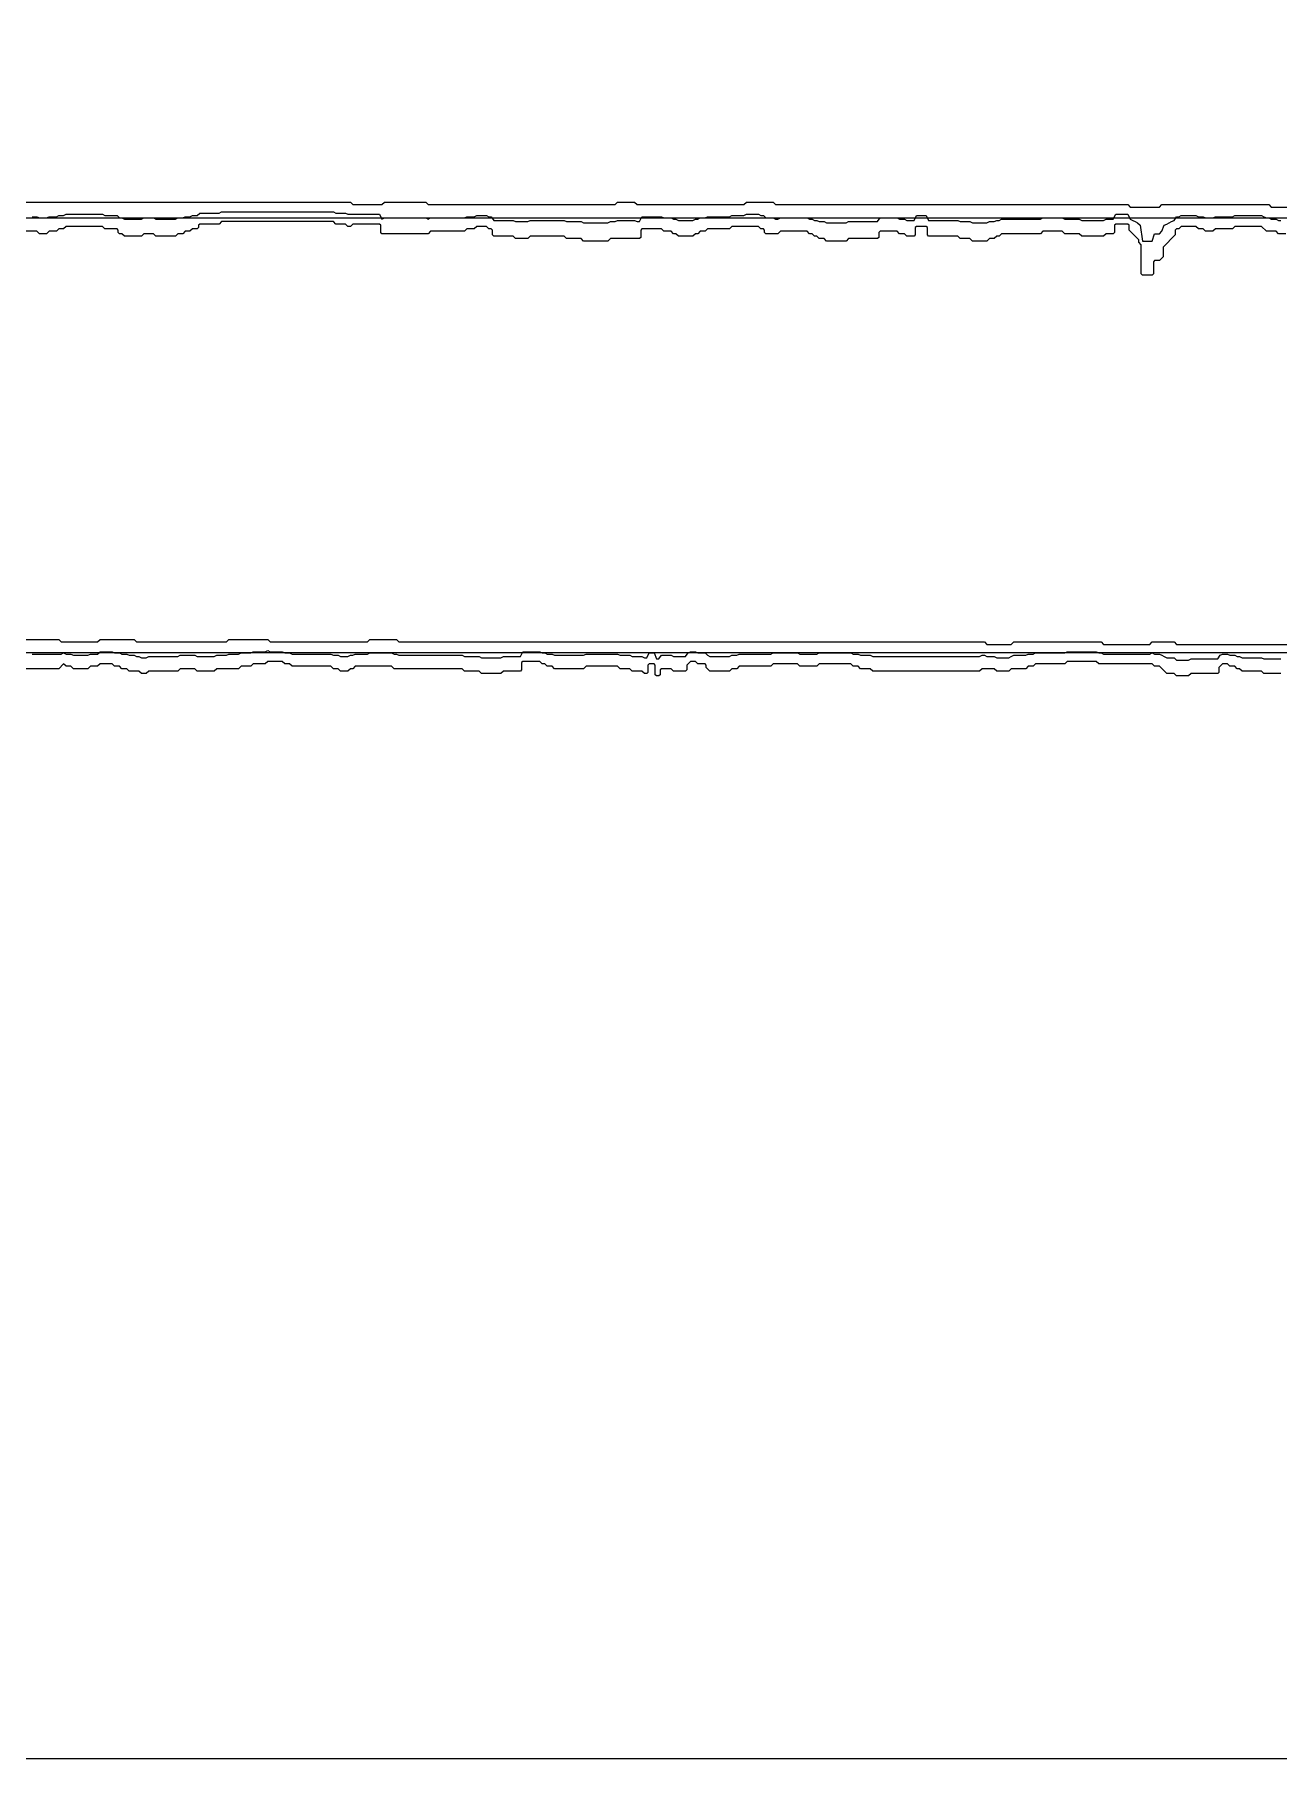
# Model space of a CAD drawing. Extents: x 0 to 57.2, y 0 to 39.6.
# Drawn here: x 28.58 to 42.87, y 0 to 19.8 of the extents above; entities that cross this region are included whole.
import ezdxf

# ---------------------------------------------------------------- set-up
doc = ezdxf.new("R2010")
doc.units = 13
for name, color, linetype in [('DESIGN_SCAN_PATH', 5, 'Continuous'), ('SEM_FRAME', 8, 'Continuous'), ('SEM_OBSERVED_CENTERLINES', 3, 'Continuous'), ('SEM_OBSERVED_CONTOURS', 2, 'Continuous')]:
    doc.layers.add(name, color=color, linetype=linetype)

msp = doc.modelspace()

# ---------------------------------------------------------------- linework, layer by layer
at = {"layer": 'DESIGN_SCAN_PATH'}
for points in [[(0, 17.69494), (50, 17.69494)], [(50, 12.69905), (0, 12.69905)]]:
    msp.add_lwpolyline(points, dxfattribs=at)
at = {"layer": 'SEM_FRAME'}
msp.add_lwpolyline([(0, 0), (57.15968, 0), (57.15968, 39.60429), (0, 39.60429)], close=True, dxfattribs=at)
at = {"layer": 'SEM_OBSERVED_CENTERLINES'}
for points in [[(28.55193, 17.708895), (28.57984, 17.708895), (28.60775, 17.708895), (28.63566, 17.69494), (28.66357, 17.69494), (28.69148, 17.69494), (28.71939, 17.69494), (28.7473, 17.708895), (28.77521, 17.708895), (28.80312, 17.708895), (28.83103, 17.708895), (28.85894, 17.72285), (28.88685, 17.72285), (28.91476, 17.72285), (28.94267, 17.736805), (28.97058, 17.736805), (28.99849, 17.736805), (29.0264, 17.736805), (29.05431, 17.736805), (29.08222, 17.736805), (29.11013, 17.736805), (29.13804, 17.736805), (29.16595, 17.736805), (29.19386, 17.736805), (29.22177, 17.736805), (29.24968, 17.736805), (29.27759, 17.736805), (29.3055, 17.736805), (29.33341, 17.736805), (29.36132, 17.736805), (29.38923, 17.72285), (29.41714, 17.72285), (29.44505, 17.72285), (29.47296, 17.72285), (29.50087, 17.72285), (29.52878, 17.72285), (29.55669, 17.69494), (29.5846, 17.69494), (29.61251, 17.680985), (29.64042, 17.680985), (29.66833, 17.680985), (29.69624, 17.680985), (29.72415, 17.680985), (29.75206, 17.680985), (29.77997, 17.680985), (29.80788, 17.680985), (29.83579, 17.69494), (29.8637, 17.69494), (29.89161, 17.69494), (29.91952, 17.69494), (29.94743, 17.69494), (29.97534, 17.680985), (30.00325, 17.680985), (30.03116, 17.680985), (30.05907, 17.680985), (30.08698, 17.680985), (30.11489, 17.680985), (30.1428, 17.680985), (30.17071, 17.680985), (30.19862, 17.680985), (30.22653, 17.69494), (30.25444, 17.69494), (30.28235, 17.69494), (30.31026, 17.708895), (30.33817, 17.708895), (30.36608, 17.708895), (30.39399, 17.72285), (30.4219, 17.72285), (30.44981, 17.72285), (30.47772, 17.75076), (30.50563, 17.75076), (30.53354, 17.75076), (30.56145, 17.75076), (30.58936, 17.75076), (30.61727, 17.75076), (30.64518, 17.75076), (30.67309, 17.75076), (30.701, 17.75076), (30.72891, 17.764715), (30.75682, 17.764715), (30.78473, 17.764715), (30.81264, 17.764715), (30.84055, 17.764715), (30.86846, 17.764715), (30.89637, 17.764715), (30.92428, 17.764715), (30.95219, 17.764715), (30.9801, 17.764715), (31.00801, 17.764715), (31.03592, 17.764715), (31.06383, 17.764715), (31.09174, 17.764715), (31.11965, 17.764715), (31.14756, 17.764715), (31.17547, 17.764715), (31.20338, 17.764715), (31.23129, 17.764715), (31.2592, 17.764715), (31.28711, 17.764715), (31.31502, 17.764715), (31.34293, 17.764715), (31.37084, 17.764715), (31.39875, 17.764715), (31.42666, 17.764715), (31.45457, 17.764715), (31.48248, 17.764715), (31.51039, 17.764715), (31.5383, 17.764715), (31.56621, 17.764715), (31.59412, 17.764715), (31.62203, 17.764715), (31.64994, 17.764715), (31.67785, 17.764715), (31.70576, 17.764715), (31.73367, 17.764715), (31.76158, 17.764715), (31.78949, 17.764715), (31.8174, 17.764715), (31.84531, 17.764715), (31.87322, 17.764715), (31.90113, 17.764715), (31.92904, 17.764715), (31.95695, 17.764715), (31.98486, 17.764715), (32.01277, 17.764715), (32.04068, 17.75076), (32.06859, 17.75076), (32.0965, 17.75076), (32.12441, 17.75076), (32.15232, 17.75076), (32.18023, 17.736805), (32.20814, 17.736805), (32.23605, 17.736805), (32.26396, 17.736805), (32.29187, 17.736805), (32.31978, 17.736805), (32.34769, 17.736805), (32.3756, 17.736805), (32.40351, 17.736805), (32.43142, 17.736805), (32.45933, 17.736805), (32.48724, 17.736805), (32.51515, 17.736805), (32.54306, 17.736805), (32.57097, 17.680985), (32.59888, 17.69494), (32.62679, 17.69494), (32.6547, 17.69494), (32.68261, 17.69494), (32.71052, 17.69494), (32.73843, 17.69494), (32.76634, 17.69494), (32.79425, 17.69494), (32.82216, 17.69494), (32.85007, 17.69494), (32.87798, 17.69494), (32.90589, 17.69494), (32.9338, 17.69494), (32.96171, 17.69494), (32.98962, 17.69494), (33.01753, 17.69494), (33.04544, 17.69494), (33.07335, 17.69494), (33.10126, 17.680985), (33.12917, 17.69494), (33.15708, 17.69494), (33.18499, 17.69494), (33.2129, 17.69494), (33.24081, 17.69494), (33.26872, 17.69494), (33.29663, 17.69494), (33.32454, 17.69494), (33.35245, 17.69494), (33.38036, 17.69494), (33.40827, 17.69494), (33.43618, 17.69494), (33.46409, 17.69494), (33.492, 17.69494), (33.51991, 17.69494), (33.54782, 17.708895), (33.57573, 17.708895), (33.60364, 17.708895), (33.63155, 17.708895), (33.65946, 17.72285), (33.68737, 17.72285), (33.71528, 17.72285), (33.74319, 17.72285), (33.7711, 17.72285), (33.79901, 17.708895), (33.82692, 17.708895), (33.85483, 17.66703), (33.88274, 17.66703), (33.91065, 17.66703), (33.93856, 17.66703), (33.96647, 17.66703), (33.99438, 17.66703), (34.02229, 17.66703), (34.0502, 17.66703), (34.07811, 17.66703), (34.10602, 17.653075), (34.13393, 17.653075), (34.16184, 17.653075), (34.18975, 17.653075), (34.21766, 17.653075), (34.24557, 17.653075), (34.27348, 17.66703), (34.30139, 17.66703), (34.3293, 17.66703), (34.35721, 17.66703), (34.38512, 17.66703), (34.41303, 17.66703), (34.44094, 17.66703), (34.46885, 17.66703), (34.49676, 17.66703), (34.52467, 17.66703), (34.55258, 17.66703), (34.58049, 17.66703), (34.6084, 17.66703), (34.63631, 17.66703), (34.66422, 17.66703), (34.69213, 17.653075), (34.72004, 17.653075), (34.74795, 17.653075), (34.77586, 17.653075), (34.80377, 17.653075), (34.83168, 17.653075), (34.85959, 17.653075), (34.8875, 17.63912), (34.91541, 17.63912), (34.94332, 17.63912), (34.97123, 17.63912), (34.99914, 17.63912), (35.02705, 17.63912), (35.05496, 17.63912), (35.08287, 17.63912), (35.11078, 17.63912), (35.13869, 17.63912), (35.1666, 17.63912), (35.19451, 17.653075), (35.22242, 17.653075), (35.25033, 17.653075), (35.27824, 17.66703), (35.30615, 17.66703), (35.33406, 17.66703), (35.36197, 17.66703), (35.38988, 17.66703), (35.41779, 17.66703), (35.4457, 17.66703), (35.47361, 17.66703), (35.50152, 17.653075), (35.52943, 17.653075), (35.55734, 17.708895), (35.58525, 17.708895), (35.61316, 17.708895), (35.64107, 17.708895), (35.66898, 17.708895), (35.69689, 17.708895), (35.7248, 17.708895), (35.75271, 17.708895), (35.78062, 17.708895), (35.80853, 17.69494), (35.83644, 17.69494), (35.86435, 17.69494), (35.89226, 17.69494), (35.92017, 17.680985), (35.94808, 17.680985), (35.97599, 17.66703), (36.0039, 17.66703), (36.03181, 17.66703), (36.05972, 17.66703), (36.08763, 17.66703), (36.11554, 17.66703), (36.14345, 17.66703), (36.17136, 17.680985), (36.19927, 17.680985), (36.22718, 17.69494), (36.25509, 17.69494), (36.283, 17.69494), (36.31091, 17.708895), (36.33882, 17.708895), (36.36673, 17.708895), (36.39464, 17.708895), (36.42255, 17.708895), (36.45046, 17.708895), (36.47837, 17.708895), (36.50628, 17.708895), (36.53419, 17.708895), (36.5621, 17.708895), (36.59001, 17.72285), (36.61792, 17.72285), (36.64583, 17.72285), (36.67374, 17.72285), (36.70165, 17.72285), (36.72956, 17.72285), (36.75747, 17.736805), (36.78538, 17.736805), (36.81329, 17.736805), (36.8412, 17.736805), (36.86911, 17.736805), (36.89702, 17.736805), (36.92493, 17.72285), (36.95284, 17.72285), (36.98075, 17.69494), (37.00866, 17.69494), (37.03657, 17.69494), (37.06448, 17.69494), (37.09239, 17.680985), (37.1203, 17.680985), (37.14821, 17.69494), (37.17612, 17.69494), (37.20403, 17.69494), (37.23194, 17.69494), (37.25985, 17.69494), (37.28776, 17.69494), (37.31567, 17.69494), (37.34358, 17.69494), (37.37149, 17.69494), (37.3994, 17.69494), (37.42731, 17.69494), (37.45522, 17.69494), (37.48313, 17.680985), (37.51104, 17.680985), (37.53895, 17.66703), (37.56686, 17.66703), (37.59477, 17.653075), (37.62268, 17.653075), (37.65059, 17.653075), (37.6785, 17.63912), (37.70641, 17.63912), (37.73432, 17.63912), (37.76223, 17.63912), (37.79014, 17.63912), (37.81805, 17.63912), (37.84596, 17.63912), (37.87387, 17.63912), (37.90178, 17.63912), (37.92969, 17.653075), (37.9576, 17.653075), (37.98551, 17.653075), (38.01342, 17.653075), (38.04133, 17.653075), (38.06924, 17.653075), (38.09715, 17.653075), (38.12506, 17.653075), (38.15297, 17.653075), (38.18088, 17.653075), (38.20879, 17.653075), (38.2367, 17.653075), (38.26461, 17.653075), (38.29252, 17.69494), (38.32043, 17.69494), (38.34834, 17.69494), (38.37625, 17.69494), (38.40416, 17.69494), (38.43207, 17.69494), (38.45998, 17.69494), (38.48789, 17.69494), (38.5158, 17.680985), (38.54371, 17.680985), (38.57162, 17.680985), (38.59953, 17.66703), (38.62744, 17.66703), (38.65535, 17.66703), (38.68326, 17.66703), (38.71117, 17.72285), (38.73908, 17.72285), (38.76699, 17.72285), (38.7949, 17.72285), (38.82281, 17.72285), (38.85072, 17.66703), (38.87863, 17.66703), (38.90654, 17.66703), (38.93445, 17.66703), (38.96236, 17.66703), (38.99027, 17.66703), (39.01818, 17.66703), (39.04609, 17.66703), (39.074, 17.66703), (39.10191, 17.66703), (39.12982, 17.66703), (39.15773, 17.66703), (39.18564, 17.66703), (39.21355, 17.653075), (39.24146, 17.653075), (39.26937, 17.653075), (39.29728, 17.653075), (39.32519, 17.653075), (39.3531, 17.63912), (39.38101, 17.63912), (39.40892, 17.63912), (39.43683, 17.63912), (39.46474, 17.63912), (39.49265, 17.63912), (39.52056, 17.63912), (39.54847, 17.653075), (39.57638, 17.653075), (39.60429, 17.653075), (39.6322, 17.66703), (39.66011, 17.66703), (39.68802, 17.680985), (39.71593, 17.680985), (39.74384, 17.680985), (39.77175, 17.680985), (39.79966, 17.680985), (39.82757, 17.680985), (39.85548, 17.680985), (39.88339, 17.680985), (39.9113, 17.680985), (39.93921, 17.680985), (39.96712, 17.680985), (39.99503, 17.680985), (40.02294, 17.680985), (40.05085, 17.680985), (40.07876, 17.680985), (40.10667, 17.680985), (40.13458, 17.680985), (40.16249, 17.69494), (40.1904, 17.69494), (40.21831, 17.69494), (40.24622, 17.69494), (40.27413, 17.69494), (40.30204, 17.69494), (40.32995, 17.69494), (40.35786, 17.69494), (40.38577, 17.69494), (40.41368, 17.680985), (40.44159, 17.680985), (40.4695, 17.680985), (40.49741, 17.680985), (40.52532, 17.680985), (40.55323, 17.680985), (40.58114, 17.680985), (40.60905, 17.66703), (40.63696, 17.66703), (40.66487, 17.66703), (40.69278, 17.66703), (40.72069, 17.66703), (40.7486, 17.66703), (40.77651, 17.66703), (40.80442, 17.66703), (40.83233, 17.66703), (40.86024, 17.66703), (40.88815, 17.680985), (40.91606, 17.680985), (40.94397, 17.680985), (40.97188, 17.680985), (40.99979, 17.736805), (41.0277, 17.736805), (41.05561, 17.736805), (41.08352, 17.736805), (41.11143, 17.736805), (41.13934, 17.736805), (41.16725, 17.680985), (41.19516, 17.66703), (41.22307, 17.653075), (41.25098, 17.63912), (41.27889, 17.61121), (41.3068, 17.429795), (41.33471, 17.429795), (41.36262, 17.429795), (41.39053, 17.429795), (41.41844, 17.429795), (41.44635, 17.513525), (41.47426, 17.513525), (41.50217, 17.513525), (41.53008, 17.541435), (41.55799, 17.61121), (41.5859, 17.625165), (41.61381, 17.63912), (41.64172, 17.653075), (41.66963, 17.66703), (41.69754, 17.708895), (41.72545, 17.708895), (41.75336, 17.72285), (41.78127, 17.72285), (41.80918, 17.72285), (41.83709, 17.72285), (41.865, 17.72285), (41.89291, 17.72285), (41.92082, 17.72285), (41.94873, 17.708895), (41.97664, 17.708895), (42.00455, 17.708895), (42.03246, 17.69494), (42.06037, 17.69494), (42.08828, 17.69494), (42.11619, 17.69494), (42.1441, 17.708895), (42.17201, 17.708895), (42.19992, 17.708895), (42.22783, 17.708895), (42.25574, 17.708895), (42.28365, 17.708895), (42.31156, 17.708895), (42.33947, 17.708895), (42.36738, 17.72285), (42.39529, 17.72285), (42.4232, 17.72285), (42.45111, 17.72285), (42.47902, 17.72285), (42.50693, 17.72285), (42.53484, 17.72285), (42.56275, 17.72285), (42.59066, 17.72285), (42.61857, 17.72285), (42.64648, 17.72285), (42.67439, 17.72285), (42.7023, 17.708895), (42.73021, 17.69494), (42.75812, 17.69494), (42.78603, 17.680985), (42.81394, 17.680985), (42.84185, 17.680985), (42.86976, 17.66703), (42.89767, 17.66703)], [(28.55193, 12.685095), (28.57984, 12.685095), (28.60775, 12.685095), (28.63566, 12.685095), (28.66357, 12.685095), (28.69148, 12.685095), (28.71939, 12.685095), (28.7473, 12.685095), (28.77521, 12.685095), (28.80312, 12.685095), (28.83103, 12.685095), (28.85894, 12.685095), (28.88685, 12.685095), (28.91476, 12.69905), (28.94267, 12.685095), (28.97058, 12.685095), (28.99849, 12.685095), (29.0264, 12.67114), (29.05431, 12.67114), (29.08222, 12.67114), (29.11013, 12.67114), (29.13804, 12.67114), (29.16595, 12.67114), (29.19386, 12.67114), (29.22177, 12.685095), (29.24968, 12.685095), (29.27759, 12.685095), (29.3055, 12.685095), (29.33341, 12.713005), (29.36132, 12.713005), (29.38923, 12.713005), (29.41714, 12.713005), (29.44505, 12.713005), (29.47296, 12.713005), (29.50087, 12.69905), (29.52878, 12.69905), (29.55669, 12.69905), (29.5846, 12.685095), (29.61251, 12.685095), (29.64042, 12.685095), (29.66833, 12.67114), (29.69624, 12.67114), (29.72415, 12.67114), (29.75206, 12.657185), (29.77997, 12.657185), (29.80788, 12.64323), (29.83579, 12.64323), (29.8637, 12.64323), (29.89161, 12.657185), (29.91952, 12.657185), (29.94743, 12.657185), (29.97534, 12.657185), (30.00325, 12.657185), (30.03116, 12.657185), (30.05907, 12.657185), (30.08698, 12.657185), (30.11489, 12.657185), (30.1428, 12.657185), (30.17071, 12.657185), (30.19862, 12.657185), (30.22653, 12.657185), (30.25444, 12.67114), (30.28235, 12.67114), (30.31026, 12.67114), (30.33817, 12.67114), (30.36608, 12.67114), (30.39399, 12.67114), (30.4219, 12.67114), (30.44981, 12.657185), (30.47772, 12.657185), (30.50563, 12.657185), (30.53354, 12.657185), (30.56145, 12.657185), (30.58936, 12.657185), (30.61727, 12.657185), (30.64518, 12.657185), (30.67309, 12.67114), (30.701, 12.67114), (30.72891, 12.67114), (30.75682, 12.67114), (30.78473, 12.67114), (30.81264, 12.685095), (30.84055, 12.685095), (30.86846, 12.685095), (30.89637, 12.685095), (30.92428, 12.685095), (30.95219, 12.69905), (30.9801, 12.69905), (31.00801, 12.69905), (31.03592, 12.69905), (31.06383, 12.69905), (31.09174, 12.713005), (31.11965, 12.713005), (31.14756, 12.713005), (31.17547, 12.713005), (31.20338, 12.713005), (31.23129, 12.713005), (31.2592, 12.72696), (31.28711, 12.713005), (31.31502, 12.713005), (31.34293, 12.713005), (31.37084, 12.713005), (31.39875, 12.713005), (31.42666, 12.713005), (31.45457, 12.69905), (31.48248, 12.69905), (31.51039, 12.69905), (31.5383, 12.685095), (31.56621, 12.685095), (31.59412, 12.685095), (31.62203, 12.685095), (31.64994, 12.685095), (31.67785, 12.685095), (31.70576, 12.685095), (31.73367, 12.685095), (31.76158, 12.685095), (31.78949, 12.685095), (31.8174, 12.685095), (31.84531, 12.685095), (31.87322, 12.685095), (31.90113, 12.685095), (31.92904, 12.685095), (31.95695, 12.685095), (31.98486, 12.685095), (32.01277, 12.67114), (32.04068, 12.67114), (32.06859, 12.67114), (32.0965, 12.657185), (32.12441, 12.657185), (32.15232, 12.657185), (32.18023, 12.657185), (32.20814, 12.67114), (32.23605, 12.67114), (32.26396, 12.685095), (32.29187, 12.685095), (32.31978, 12.685095), (32.34769, 12.685095), (32.3756, 12.685095), (32.40351, 12.685095), (32.43142, 12.69905), (32.45933, 12.69905), (32.48724, 12.69905), (32.51515, 12.69905), (32.54306, 12.69905), (32.57097, 12.69905), (32.59888, 12.69905), (32.62679, 12.69905), (32.6547, 12.69905), (32.68261, 12.69905), (32.71052, 12.685095), (32.73843, 12.685095), (32.76634, 12.67114), (32.79425, 12.67114), (32.82216, 12.67114), (32.85007, 12.67114), (32.87798, 12.67114), (32.90589, 12.67114), (32.9338, 12.67114), (32.96171, 12.67114), (32.98962, 12.67114), (33.01753, 12.67114), (33.04544, 12.67114), (33.07335, 12.67114), (33.10126, 12.67114), (33.12917, 12.67114), (33.15708, 12.67114), (33.18499, 12.67114), (33.2129, 12.67114), (33.24081, 12.67114), (33.26872, 12.67114), (33.29663, 12.67114), (33.32454, 12.67114), (33.35245, 12.67114), (33.38036, 12.67114), (33.40827, 12.67114), (33.43618, 12.67114), (33.46409, 12.67114), (33.492, 12.67114), (33.51991, 12.657185), (33.54782, 12.657185), (33.57573, 12.657185), (33.60364, 12.657185), (33.63155, 12.657185), (33.65946, 12.657185), (33.68737, 12.657185), (33.71528, 12.64323), (33.74319, 12.64323), (33.7711, 12.64323), (33.79901, 12.64323), (33.82692, 12.64323), (33.85483, 12.64323), (33.88274, 12.64323), (33.91065, 12.64323), (33.93856, 12.64323), (33.96647, 12.657185), (33.99438, 12.657185), (34.02229, 12.657185), (34.0502, 12.657185), (34.07811, 12.657185), (34.10602, 12.657185), (34.13393, 12.657185), (34.16184, 12.657185), (34.18975, 12.713005), (34.21766, 12.713005), (34.24557, 12.713005), (34.27348, 12.713005), (34.30139, 12.713005), (34.3293, 12.713005), (34.35721, 12.713005), (34.38512, 12.713005), (34.41303, 12.69905), (34.44094, 12.69905), (34.46885, 12.685095), (34.49676, 12.685095), (34.52467, 12.685095), (34.55258, 12.67114), (34.58049, 12.67114), (34.6084, 12.67114), (34.63631, 12.67114), (34.66422, 12.67114), (34.69213, 12.67114), (34.72004, 12.67114), (34.74795, 12.67114), (34.77586, 12.67114), (34.80377, 12.67114), (34.83168, 12.67114), (34.85959, 12.67114), (34.8875, 12.67114), (34.91541, 12.685095), (34.94332, 12.685095), (34.97123, 12.685095), (34.99914, 12.685095), (35.02705, 12.685095), (35.05496, 12.685095), (35.08287, 12.685095), (35.11078, 12.685095), (35.13869, 12.685095), (35.1666, 12.685095), (35.19451, 12.685095), (35.22242, 12.685095), (35.25033, 12.685095), (35.27824, 12.685095), (35.30615, 12.67114), (35.33406, 12.67114), (35.36197, 12.67114), (35.38988, 12.67114), (35.41779, 12.67114), (35.4457, 12.657185), (35.47361, 12.657185), (35.50152, 12.657185), (35.52943, 12.657185), (35.55734, 12.657185), (35.58525, 12.64323), (35.61316, 12.64323), (35.64107, 12.69905), (35.66898, 12.69905), (35.69689, 12.69905), (35.7248, 12.629275), (35.75271, 12.629275), (35.78062, 12.67114), (35.80853, 12.67114), (35.83644, 12.67114), (35.86435, 12.67114), (35.89226, 12.67114), (35.92017, 12.657185), (35.94808, 12.657185), (35.97599, 12.657185), (36.0039, 12.657185), (36.03181, 12.657185), (36.05972, 12.657185), (36.08763, 12.69905), (36.11554, 12.713005), (36.14345, 12.713005), (36.17136, 12.713005), (36.19927, 12.69905), (36.22718, 12.69905), (36.25509, 12.69905), (36.283, 12.69905), (36.31091, 12.67114), (36.33882, 12.657185), (36.36673, 12.657185), (36.39464, 12.657185), (36.42255, 12.657185), (36.45046, 12.657185), (36.47837, 12.657185), (36.50628, 12.657185), (36.53419, 12.657185), (36.5621, 12.657185), (36.59001, 12.67114), (36.61792, 12.67114), (36.64583, 12.67114), (36.67374, 12.685095), (36.70165, 12.685095), (36.72956, 12.685095), (36.75747, 12.685095), (36.78538, 12.685095), (36.81329, 12.685095), (36.8412, 12.685095), (36.86911, 12.685095), (36.89702, 12.685095), (36.92493, 12.685095), (36.95284, 12.685095), (36.98075, 12.685095), (37.00866, 12.685095), (37.03657, 12.685095), (37.06448, 12.69905), (37.09239, 12.69905), (37.1203, 12.69905), (37.14821, 12.69905), (37.17612, 12.69905), (37.20403, 12.69905), (37.23194, 12.69905), (37.25985, 12.69905), (37.28776, 12.69905), (37.31567, 12.69905), (37.34358, 12.69905), (37.37149, 12.685095), (37.3994, 12.685095), (37.42731, 12.685095), (37.45522, 12.685095), (37.48313, 12.685095), (37.51104, 12.685095), (37.53895, 12.685095), (37.56686, 12.685095), (37.59477, 12.69905), (37.62268, 12.69905), (37.65059, 12.69905), (37.6785, 12.69905), (37.70641, 12.69905), (37.73432, 12.69905), (37.76223, 12.69905), (37.79014, 12.69905), (37.81805, 12.69905), (37.84596, 12.69905), (37.87387, 12.69905), (37.90178, 12.69905), (37.92969, 12.69905), (37.9576, 12.69905), (37.98551, 12.685095), (38.01342, 12.685095), (38.04133, 12.685095), (38.06924, 12.67114), (38.09715, 12.67114), (38.12506, 12.67114), (38.15297, 12.67114), (38.18088, 12.67114), (38.20879, 12.657185), (38.2367, 12.657185), (38.26461, 12.657185), (38.29252, 12.657185), (38.32043, 12.657185), (38.34834, 12.657185), (38.37625, 12.657185), (38.40416, 12.657185), (38.43207, 12.657185), (38.45998, 12.657185), (38.48789, 12.657185), (38.5158, 12.657185), (38.54371, 12.657185), (38.57162, 12.657185), (38.59953, 12.657185), (38.62744, 12.657185), (38.65535, 12.657185), (38.68326, 12.657185), (38.71117, 12.657185), (38.73908, 12.657185), (38.76699, 12.657185), (38.7949, 12.657185), (38.82281, 12.657185), (38.85072, 12.657185), (38.87863, 12.657185), (38.90654, 12.657185), (38.93445, 12.657185), (38.96236, 12.657185), (38.99027, 12.657185), (39.01818, 12.657185), (39.04609, 12.657185), (39.074, 12.657185), (39.10191, 12.657185), (39.12982, 12.657185), (39.15773, 12.657185), (39.18564, 12.657185), (39.21355, 12.657185), (39.24146, 12.657185), (39.26937, 12.657185), (39.29728, 12.657185), (39.32519, 12.657185), (39.3531, 12.657185), (39.38101, 12.657185), (39.40892, 12.657185), (39.43683, 12.657185), (39.46474, 12.67114), (39.49265, 12.67114), (39.52056, 12.657185), (39.54847, 12.657185), (39.57638, 12.657185), (39.60429, 12.657185), (39.6322, 12.64323), (39.66011, 12.64323), (39.68802, 12.64323), (39.71593, 12.64323), (39.74384, 12.64323), (39.77175, 12.64323), (39.79966, 12.657185), (39.82757, 12.67114), (39.85548, 12.67114), (39.88339, 12.67114), (39.9113, 12.67114), (39.93921, 12.67114), (39.96712, 12.67114), (39.99503, 12.685095), (40.02294, 12.685095), (40.05085, 12.685095), (40.07876, 12.69905), (40.10667, 12.69905), (40.13458, 12.69905), (40.16249, 12.69905), (40.1904, 12.69905), (40.21831, 12.69905), (40.24622, 12.69905), (40.27413, 12.69905), (40.30204, 12.69905), (40.32995, 12.69905), (40.35786, 12.69905), (40.38577, 12.69905), (40.41368, 12.69905), (40.44159, 12.713005), (40.4695, 12.713005), (40.49741, 12.713005), (40.52532, 12.713005), (40.55323, 12.713005), (40.58114, 12.713005), (40.60905, 12.713005), (40.63696, 12.713005), (40.66487, 12.713005), (40.69278, 12.713005), (40.72069, 12.713005), (40.7486, 12.713005), (40.77651, 12.713005), (40.80442, 12.69905), (40.83233, 12.69905), (40.86024, 12.685095), (40.88815, 12.685095), (40.91606, 12.685095), (40.94397, 12.685095), (40.97188, 12.685095), (40.99979, 12.685095), (41.0277, 12.685095), (41.05561, 12.685095), (41.08352, 12.685095), (41.11143, 12.685095), (41.13934, 12.685095), (41.16725, 12.685095), (41.19516, 12.685095), (41.22307, 12.685095), (41.25098, 12.685095), (41.27889, 12.685095), (41.3068, 12.685095), (41.33471, 12.685095), (41.36262, 12.685095), (41.39053, 12.685095), (41.41844, 12.69905), (41.44635, 12.685095), (41.47426, 12.685095), (41.50217, 12.685095), (41.53008, 12.67114), (41.55799, 12.657185), (41.5859, 12.64323), (41.61381, 12.64323), (41.64172, 12.64323), (41.66963, 12.64323), (41.69754, 12.61532), (41.72545, 12.61532), (41.75336, 12.61532), (41.78127, 12.61532), (41.80918, 12.61532), (41.83709, 12.61532), (41.865, 12.629275), (41.89291, 12.629275), (41.92082, 12.629275), (41.94873, 12.629275), (41.97664, 12.629275), (42.00455, 12.629275), (42.03246, 12.629275), (42.06037, 12.629275), (42.08828, 12.629275), (42.11619, 12.629275), (42.1441, 12.629275), (42.17201, 12.629275), (42.19992, 12.67114), (42.22783, 12.685095), (42.25574, 12.685095), (42.28365, 12.685095), (42.31156, 12.67114), (42.33947, 12.67114), (42.36738, 12.67114), (42.39529, 12.657185), (42.4232, 12.657185), (42.45111, 12.64323), (42.47902, 12.64323), (42.50693, 12.64323), (42.53484, 12.64323), (42.56275, 12.64323), (42.59066, 12.64323), (42.61857, 12.64323), (42.64648, 12.64323), (42.67439, 12.64323), (42.7023, 12.629275), (42.73021, 12.629275), (42.75812, 12.629275), (42.78603, 12.629275), (42.81394, 12.629275), (42.84185, 12.629275), (42.86976, 12.629275), (42.89767, 12.629275)]]:
    msp.add_lwpolyline(points, dxfattribs=at)
at = {"layer": 'SEM_OBSERVED_CONTOURS'}
for points in [[(23.41649, 17.876355), (32.20814, 17.876355), (32.23605, 17.848445), (32.57097, 17.848445), (32.59888, 17.876355), (33.07335, 17.876355), (33.10126, 17.848445), (35.25033, 17.848445), (35.27824, 17.876355), (35.47361, 17.876355), (35.50152, 17.848445), (36.72956, 17.848445), (36.75747, 17.876355), (37.06448, 17.876355), (37.09239, 17.848445), (41.13934, 17.848445), (41.16725, 17.820535), (41.50217, 17.820535), (41.53008, 17.848445), (42.75812, 17.848445), (42.78603, 17.820535), (43.17677, 17.820535)], [(42.95349, 17.513525), (42.86976, 17.513525), (42.84185, 17.541435), (42.73021, 17.541435), (42.67439, 17.597255), (42.36738, 17.597255), (42.33947, 17.569345), (42.1441, 17.569345), (42.11619, 17.541435), (42.03246, 17.541435), (42.00455, 17.569345), (41.94873, 17.569345), (41.92082, 17.597255), (41.75336, 17.597255), (41.72545, 17.569345), (41.69754, 17.569345), (41.683585, 17.55539), (41.683585, 17.49957), (41.544035, 17.36002), (41.544035, 17.24838), (41.50217, 17.206515), (41.44635, 17.206515), (41.432395, 17.19256), (41.432395, 17.05301), (41.41844, 17.039055), (41.3068, 17.039055), (41.292845, 17.05301), (41.292845, 17.38793), (41.264935, 17.41584), (41.264935, 17.44375), (41.153295, 17.55539), (41.153295, 17.61121), (41.13934, 17.625165), (40.99979, 17.625165), (40.985835, 17.61121), (40.985835, 17.52748), (40.97188, 17.513525), (40.88815, 17.513525), (40.86024, 17.485615), (40.60905, 17.485615), (40.58114, 17.513525), (40.41368, 17.513525), (40.38577, 17.541435), (40.16249, 17.541435), (40.13458, 17.513525), (39.68802, 17.513525), (39.66011, 17.485615), (39.6322, 17.485615), (39.60429, 17.457705), (39.54847, 17.457705), (39.52056, 17.429795), (39.3531, 17.429795), (39.32519, 17.457705), (39.21355, 17.457705), (39.18564, 17.485615), (38.85072, 17.485615), (38.836765, 17.49957), (38.836765, 17.5833), (38.82281, 17.597255), (38.71117, 17.597255), (38.697215, 17.5833), (38.697215, 17.49957), (38.68326, 17.485615), (38.59953, 17.485615), (38.57162, 17.513525), (38.5158, 17.513525), (38.48789, 17.541435), (38.29252, 17.541435), (38.278565, 17.52748), (38.278565, 17.47166), (38.26461, 17.457705), (37.92969, 17.457705), (37.90178, 17.429795), (37.6785, 17.429795), (37.65059, 17.457705), (37.59477, 17.457705), (37.56686, 17.485615), (37.53895, 17.485615), (37.51104, 17.513525), (37.48313, 17.513525), (37.45522, 17.541435), (37.14821, 17.541435), (37.1203, 17.513525), (36.98075, 17.513525), (36.966795, 17.52748), (36.966795, 17.55539), (36.95284, 17.569345), (36.92493, 17.569345), (36.89702, 17.597255), (36.59001, 17.597255), (36.5621, 17.569345), (36.31091, 17.569345), (36.283, 17.541435), (36.22718, 17.541435), (36.19927, 17.513525), (36.17136, 17.513525), (36.14345, 17.485615), (35.97599, 17.485615), (35.94808, 17.513525), (35.92017, 17.513525), (35.89226, 17.541435), (35.80853, 17.541435), (35.78062, 17.569345), (35.55734, 17.569345), (35.543385, 17.55539), (35.543385, 17.47166), (35.52943, 17.457705), (35.19451, 17.457705), (35.1666, 17.429795), (34.8875, 17.429795), (34.85959, 17.457705), (34.69213, 17.457705), (34.66422, 17.485615), (34.27348, 17.485615), (34.24557, 17.457705), (34.10602, 17.457705), (34.07811, 17.485615), (33.85483, 17.485615), (33.840875, 17.49957), (33.840875, 17.55539), (33.82692, 17.569345), (33.79901, 17.569345), (33.7711, 17.597255), (33.65946, 17.597255), (33.63155, 17.569345), (33.54782, 17.569345), (33.51991, 17.541435), (33.12917, 17.541435), (33.10126, 17.513525), (32.57097, 17.513525), (32.557015, 17.52748), (32.557015, 17.61121), (32.54306, 17.625165), (32.23605, 17.625165), (32.20814, 17.597255), (32.18023, 17.597255), (32.15232, 17.625165), (32.04068, 17.625165), (32.01277, 17.653075), (30.72891, 17.653075), (30.701, 17.625165), (30.47772, 17.625165), (30.463765, 17.61121), (30.463765, 17.5833), (30.44981, 17.569345), (30.39399, 17.569345), (30.36608, 17.541435), (30.31026, 17.541435), (30.28235, 17.513525), (30.22653, 17.513525), (30.19862, 17.485615), (29.97534, 17.485615), (29.94743, 17.513525), (29.83579, 17.513525), (29.80788, 17.485615), (29.61251, 17.485615), (29.5846, 17.513525), (29.55669, 17.513525), (29.542735, 17.52748), (29.542735, 17.55539), (29.52878, 17.569345), (29.38923, 17.569345), (29.36132, 17.597255), (28.94267, 17.597255), (28.91476, 17.569345), (28.85894, 17.569345), (28.83103, 17.541435), (28.7473, 17.541435), (28.71939, 17.513525), (28.63566, 17.513525), (28.60775, 17.541435), (28.21701, 17.541435)], [(28.24492, 12.852555), (28.85894, 12.852555), (28.88685, 12.824645), (29.3055, 12.824645), (29.33341, 12.852555), (29.72415, 12.852555), (29.75206, 12.824645), (30.78473, 12.824645), (30.81264, 12.852555), (31.2592, 12.852555), (31.28711, 12.824645), (32.40351, 12.824645), (32.43142, 12.852555), (32.73843, 12.852555), (32.76634, 12.824645), (39.49265, 12.824645), (39.52056, 12.796735), (39.79966, 12.796735), (39.82757, 12.824645), (40.83233, 12.824645), (40.86024, 12.796735), (41.39053, 12.796735), (41.41844, 12.824645), (41.66963, 12.824645), (41.69754, 12.796735), (44.9351, 12.796735)], [(42.89767, 12.461815), (42.7023, 12.461815), (42.67439, 12.489725), (42.45111, 12.489725), (42.4232, 12.517635), (42.39529, 12.517635), (42.36738, 12.545545), (42.31156, 12.545545), (42.28365, 12.573455), (42.22783, 12.573455), (42.185965, 12.53159), (42.185965, 12.47577), (42.17201, 12.461815), (41.865, 12.461815), (41.83709, 12.433905), (41.69754, 12.433905), (41.66963, 12.461815), (41.5859, 12.461815), (41.50217, 12.545545), (41.44635, 12.545545), (41.41844, 12.573455), (40.80442, 12.573455), (40.77651, 12.601365), (40.44159, 12.601365), (40.41368, 12.573455), (40.07876, 12.573455), (40.05085, 12.545545), (39.99503, 12.545545), (39.96712, 12.517635), (39.79966, 12.517635), (39.77175, 12.489725), (39.6322, 12.489725), (39.60429, 12.517635), (39.46474, 12.517635), (39.43683, 12.489725), (38.20879, 12.489725), (38.18088, 12.517635), (38.06924, 12.517635), (38.04133, 12.545545), (37.98551, 12.545545), (37.9576, 12.573455), (37.59477, 12.573455), (37.56686, 12.545545), (37.37149, 12.545545), (37.34358, 12.573455), (37.06448, 12.573455), (37.03657, 12.545545), (36.67374, 12.545545), (36.64583, 12.517635), (36.59001, 12.517635), (36.5621, 12.489725), (36.33882, 12.489725), (36.296955, 12.53159), (36.296955, 12.5595), (36.283, 12.573455), (36.19927, 12.573455), (36.17136, 12.601365), (36.11554, 12.601365), (36.073675, 12.5595), (36.073675, 12.50368), (36.05972, 12.489725), (35.92017, 12.489725), (35.89226, 12.517635), (35.78062, 12.517635), (35.766665, 12.50368), (35.766665, 12.44786), (35.75271, 12.433905), (35.7248, 12.433905), (35.710845, 12.44786), (35.710845, 12.5595), (35.69689, 12.573455), (35.64107, 12.573455), (35.627115, 12.5595), (35.627115, 12.47577), (35.61316, 12.461815), (35.58525, 12.461815), (35.55734, 12.489725), (35.4457, 12.489725), (35.41779, 12.517635), (35.30615, 12.517635), (35.27824, 12.545545), (34.91541, 12.545545), (34.8875, 12.517635), (34.55258, 12.517635), (34.52467, 12.545545), (34.46885, 12.545545), (34.44094, 12.573455), (34.41303, 12.573455), (34.38512, 12.601365), (34.18975, 12.601365), (34.175795, 12.58741), (34.175795, 12.50368), (34.16184, 12.489725), (33.96647, 12.489725), (33.93856, 12.461815), (33.71528, 12.461815), (33.68737, 12.489725), (33.51991, 12.489725), (33.492, 12.517635), (32.71052, 12.517635), (32.68261, 12.545545), (32.26396, 12.545545), (32.23605, 12.517635), (32.20814, 12.517635), (32.18023, 12.489725), (32.0965, 12.489725), (32.06859, 12.517635), (32.01277, 12.517635), (31.98486, 12.545545), (31.5383, 12.545545), (31.51039, 12.573455), (31.45457, 12.573455), (31.42666, 12.601365), (31.2592, 12.601365), (31.23129, 12.573455), (31.09174, 12.573455), (31.06383, 12.545545), (30.95219, 12.545545), (30.92428, 12.517635), (30.67309, 12.517635), (30.64518, 12.489725), (30.44981, 12.489725), (30.4219, 12.517635), (30.25444, 12.517635), (30.22653, 12.489725), (29.89161, 12.489725), (29.8637, 12.461815), (29.80788, 12.461815), (29.77997, 12.489725), (29.66833, 12.489725), (29.64042, 12.517635), (29.5846, 12.517635), (29.55669, 12.545545), (29.50087, 12.545545), (29.47296, 12.573455), (29.33341, 12.573455), (29.3055, 12.545545), (29.22177, 12.545545), (29.19386, 12.517635), (29.0264, 12.517635), (28.99849, 12.545545), (28.94267, 12.545545), (28.91476, 12.573455), (28.85894, 12.517635), (28.38447, 12.517635)]]:
    msp.add_lwpolyline(points, dxfattribs=at)

doc.saveas('drawing.dxf')
